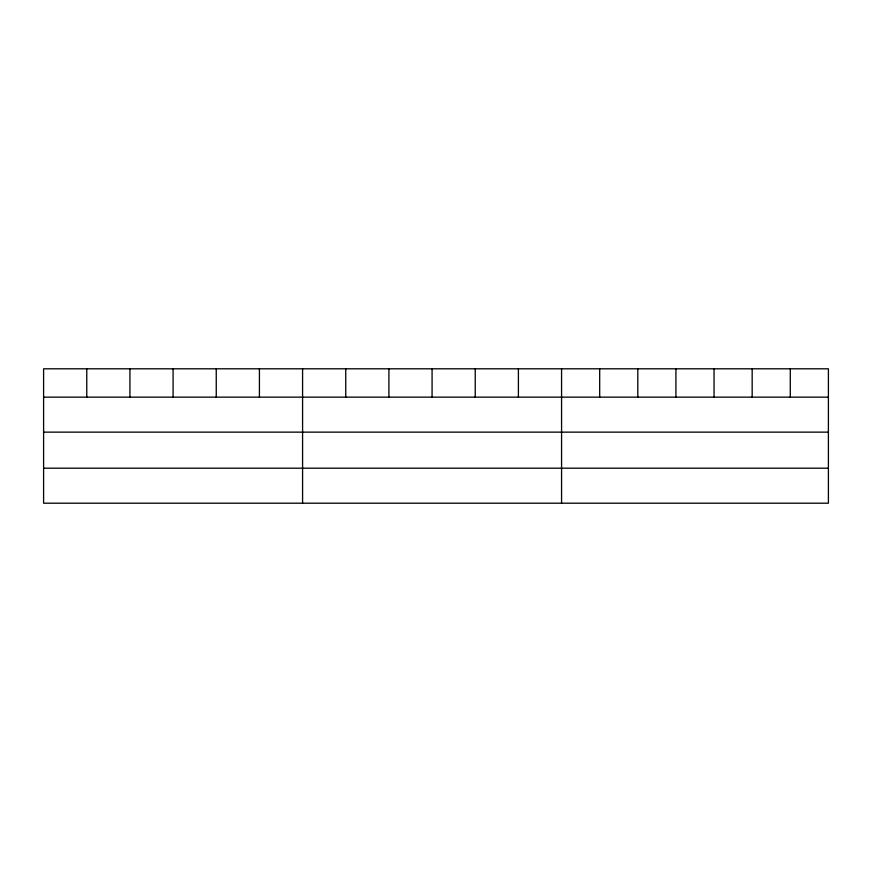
<?xml version="1.0" encoding="UTF-8"?>
<svg xmlns="http://www.w3.org/2000/svg" width="872" height="872" viewBox="0 0 872 872"><rect width="100%" height="100%" fill="white"/><g stroke="black" fill="none" stroke-linecap="round" stroke-linejoin="round"><path stroke-width="1.31" d="M828.4 432.141L828.4 368.802L43.6 368.802L43.6 503.199L828.4 503.199L828.4 432.141L43.6 432.141M43.6 397.142L828.4 397.142M43.6 468.199L828.4 468.199M790.283 368.802L790.283 397.142M752.165 368.802L752.165 397.142M714.048 368.802L714.048 397.142M675.92 368.802L675.92 397.142M637.803 368.802L637.803 397.142M599.685 368.802L599.685 397.142M561.568 368.802L561.568 503.199M518.404 368.802L518.404 397.142M475.24 368.802L475.24 397.142M432.076 368.802L432.076 397.142M388.912 368.802L388.912 397.142M345.748 368.802L345.748 397.142M302.584 368.802L302.584 503.199M259.42 368.802L259.42 397.142M216.256 368.802L216.256 397.142M173.092 368.802L173.092 397.142M129.928 368.802L129.928 397.142M86.764 368.802L86.764 397.142"/></g></svg>
